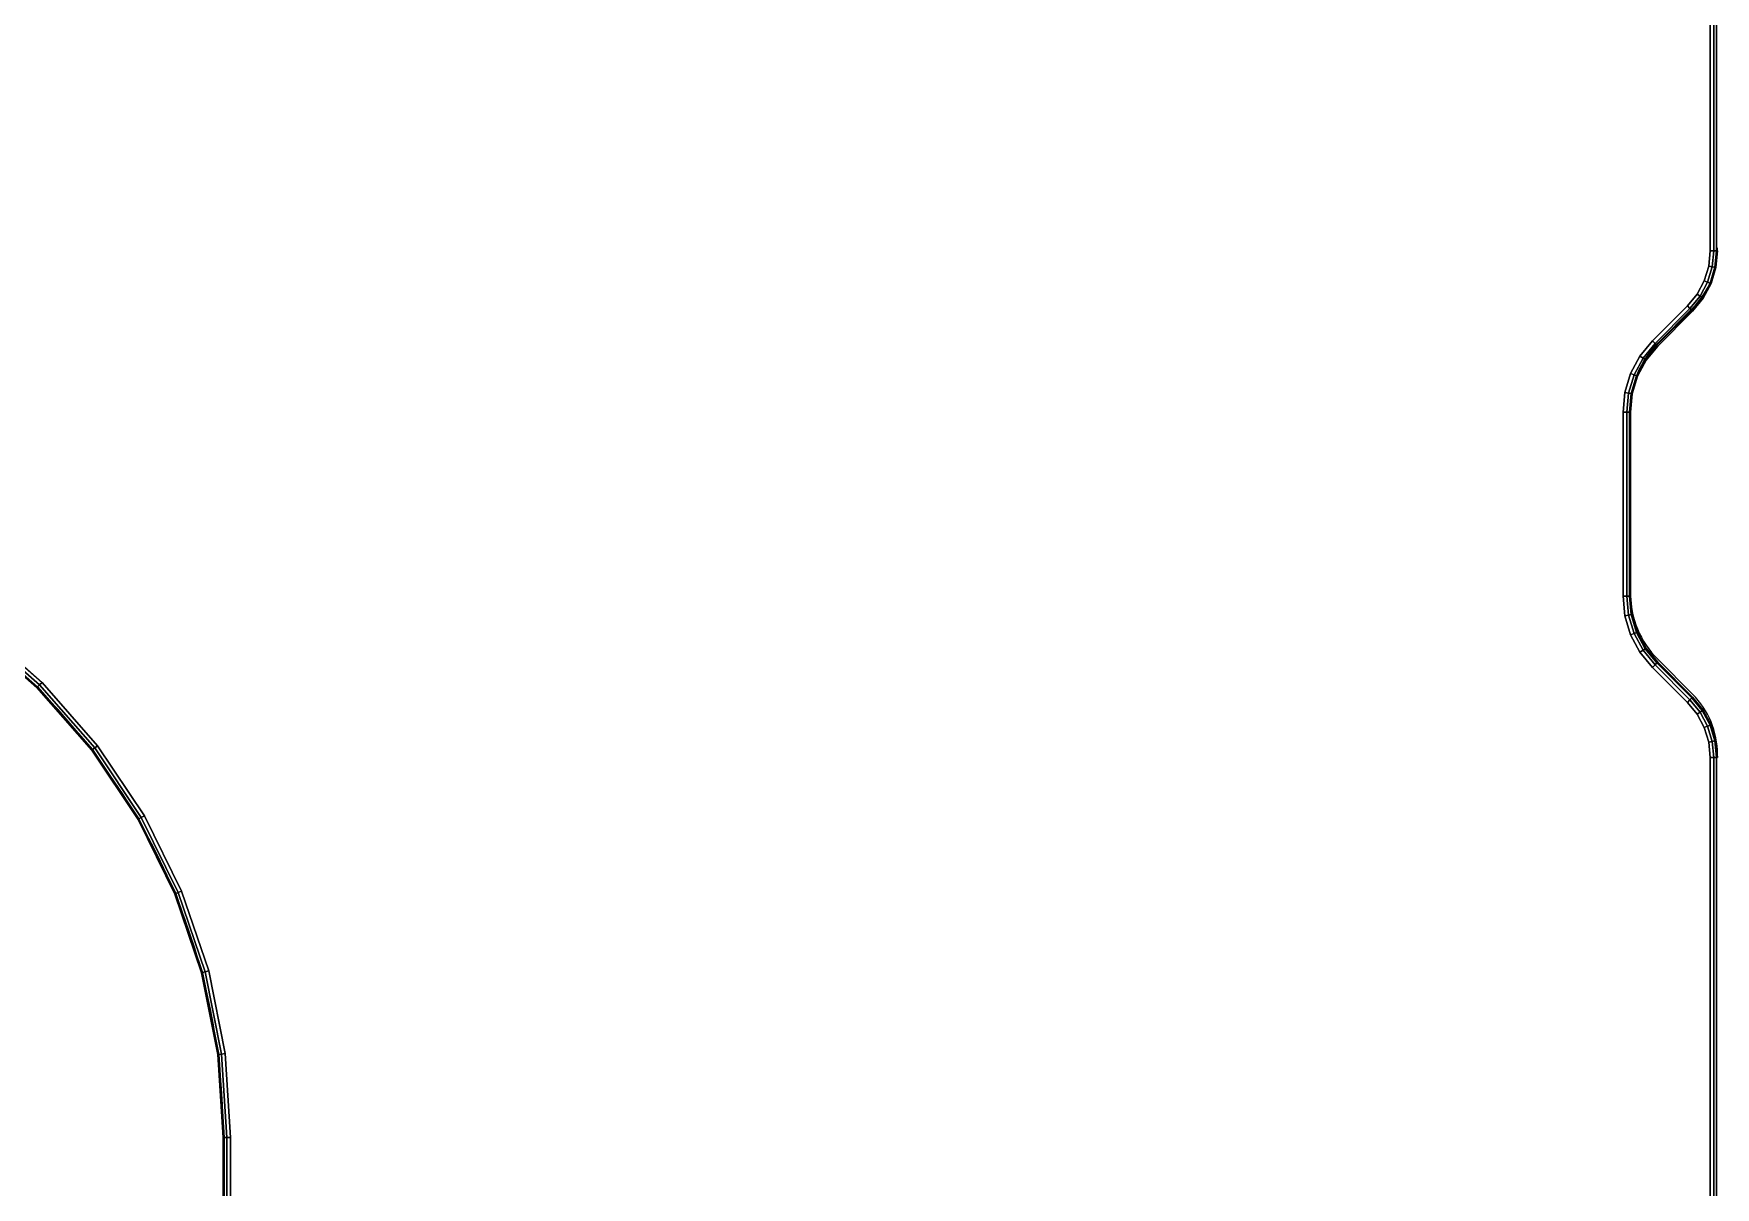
# Model space of a CAD drawing. Extents: x -170 to 1783, y -20 to 1205.
# Drawn here: x 142.87 to 169.88, y 722.24 to 740.77 of the extents above; entities that cross this region are included whole.
import ezdxf

# ---------------------------------------------------------------- set-up
doc = ezdxf.new("R2010")
doc.units = 0
doc.header["$LTSCALE"] = 96
doc.header["$MEASUREMENT"] = 0
for name, color, linetype in [('A-FURN-3-WKSF-TOP', 7, 'Continuous'), ('A-FURN-3-WKSF-TRIM', 7, 'Continuous'), ('A-FURN-P-WKSF', 7, 'Continuous'), ('MAIN_WKSURF', 7, 'Continuous')]:
    doc.layers.add(name, color=color, linetype=linetype)

# ---------------------------------------------------------------- blocks, each defined once
blk = doc.blocks.new('EC-WYC-46-2424-T')
at = {"layer": 'A-FURN-3-WKSF-TOP', "color": 60, "linetype": 'Continuous'}
for points, invisible_edges in [([(46.632, -0.118, 27.75), (13.78, -23.882, 27.75), (15.129, -23.97, 27.75), (16.456, -24.234, 27.75)], 9), ([(46.632, -0.118, 27.75), (28.067, -0.118, 27.75), (27.823, -0.142, 27.75), (13.78, -23.882, 27.75)], 12), ([(46.632, -0.118, 29), (13.78, -23.882, 29), (27.823, -0.142, 29), (28.067, -0.118, 29)], 3), ([(46.632, -0.118, 29), (16.456, -24.234, 29), (15.129, -23.97, 29), (13.78, -23.882, 29)], 9), ([(27.372, -0.329, 27.75), (13.78, -23.882, 27.75), (27.823, -0.142, 27.75), (27.588, -0.213, 27.75)], 3), ([(27.372, -0.329, 29), (27.588, -0.213, 29), (27.823, -0.142, 29), (13.78, -23.882, 29)], 12), ([(18.949, -25.267, 27.75), (46.632, -0.118, 27.75), (16.456, -24.234, 27.75), (17.736, -24.669, 27.75)], 3), ([(18.949, -25.267, 29), (17.736, -24.669, 29), (16.456, -24.234, 29), (46.632, -0.118, 29)], 12), ([(46.632, -0.118, 27.75), (18.949, -25.267, 27.75), (20.073, -26.018, 27.75), (21.09, -26.91, 27.75)], 9), ([(46.632, -0.118, 29), (21.09, -26.91, 29), (20.073, -26.018, 29), (18.949, -25.267, 29)], 9), ([(21.09, -26.91, 27.75), (47.257, -0.285, 27.75), (46.956, -0.161, 27.75), (46.632, -0.118, 27.75)], 9), ([(21.09, -26.91, 29), (46.632, -0.118, 29), (46.956, -0.161, 29), (47.257, -0.285, 29)], 9), ([(13.78, -23.882, 27.75), (27.372, -0.329, 27.75), (27.183, -0.484, 27.75), (26.623, -1.044, 27.75)], 9), ([(13.78, -23.882, 29), (26.623, -1.044, 29), (27.183, -0.484, 29), (27.372, -0.329, 29)], 9), ([(13.78, -23.882, 27.75), (21.622, -1.245, 27.75), (21.377, -1.044, 27.75), (20.817, -0.484, 27.75)], 9), ([(13.78, -23.882, 29), (20.817, -0.484, 29), (21.377, -1.044, 29), (21.622, -1.245, 29)], 9), ([(47.257, -0.285, 27.75), (21.09, -26.91, 27.75), (47.715, -0.743, 27.75), (47.516, -0.484, 27.75)], 3), ([(47.257, -0.285, 29), (47.516, -0.484, 29), (47.715, -0.743, 29), (21.09, -26.91, 29)], 12), ([(21.09, -26.91, 27.75), (47.882, -1.368, 27.75), (47.839, -1.044, 27.75), (47.715, -0.743, 27.75)], 9), ([(21.09, -26.91, 29), (47.715, -0.743, 29), (47.839, -1.044, 29), (47.882, -1.368, 29)], 9), ([(26.098, -1.395, 27.75), (13.78, -23.882, 27.75), (26.623, -1.044, 27.75), (26.378, -1.245, 27.75)], 3), ([(26.098, -1.395, 29), (26.378, -1.245, 29), (26.623, -1.044, 29), (13.78, -23.882, 29)], 12), ([(21.622, -1.245, 27.75), (13.78, -23.882, 27.75), (22.206, -1.487, 27.75), (21.902, -1.395, 27.75)], 3), ([(21.622, -1.245, 29), (21.902, -1.395, 29), (22.206, -1.487, 29), (13.78, -23.882, 29)], 12), ([(13.78, -23.882, 27.75), (26.098, -1.395, 27.75), (25.794, -1.487, 27.75), (25.479, -1.518, 27.75)], 9), ([(13.78, -23.882, 29), (25.479, -1.518, 29), (25.794, -1.487, 29), (26.098, -1.395, 29)], 9), ([(25.479, -1.518, 27.75), (22.521, -1.518, 27.75), (22.206, -1.487, 27.75), (13.78, -23.882, 27.75)], 12), ([(25.479, -1.518, 29), (13.78, -23.882, 29), (22.206, -1.487, 29), (22.521, -1.518, 29)], 3), ([(47.882, -1.368, 27.75), (21.09, -26.91, 27.75), (21.982, -27.927, 27.75), (22.733, -29.051, 27.75)], 9), ([(47.882, -1.368, 29), (22.733, -29.051, 29), (21.982, -27.927, 29), (21.09, -26.91, 29)], 9), ([(22.733, -29.051, 27.75), (23.331, -30.264, 27.75), (23.766, -31.544, 27.75), (47.882, -1.368, 27.75)], 12), ([(22.733, -29.051, 29), (47.882, -1.368, 29), (23.766, -31.544, 29), (23.331, -30.264, 29)], 3), ([(47.882, -1.368, 27.75), (23.766, -31.544, 27.75), (24.03, -32.871, 27.75), (24.118, -34.22, 27.75)], 9), ([(47.882, -1.368, 29), (24.118, -34.22, 29), (24.03, -32.871, 29), (23.766, -31.544, 29)], 9), ([(47.882, -1.368, 27.75), (24.118, -34.22, 27.75), (47.858, -20.225, 27.75), (47.882, -19.981, 27.75)], 3), ([(47.882, -1.368, 29), (47.882, -19.981, 29), (47.858, -20.225, 29), (24.118, -34.22, 29)], 12), ([(47.671, -20.676, 27.75), (47.787, -20.46, 27.75), (47.858, -20.225, 27.75), (24.118, -34.22, 27.75)], 12), ([(47.671, -20.676, 29), (24.118, -34.22, 29), (47.858, -20.225, 29), (47.787, -20.46, 29)], 3), ([(24.118, -34.22, 27.75), (46.956, -21.425, 27.75), (47.516, -20.865, 27.75), (47.671, -20.676, 27.75)], 9), ([(24.118, -34.22, 29), (47.671, -20.676, 29), (47.516, -20.865, 29), (46.956, -21.425, 29)], 9), ([(46.605, -21.95, 27.75), (46.755, -21.67, 27.75), (46.956, -21.425, 27.75), (24.118, -34.22, 27.75)], 12), ([(46.605, -21.95, 29), (24.118, -34.22, 29), (46.956, -21.425, 29), (46.755, -21.67, 29)], 3), ([(24.118, -34.22, 27.75), (46.482, -22.569, 27.75), (46.513, -22.254, 27.75), (46.605, -21.95, 27.75)], 9), ([(24.118, -34.22, 29), (46.605, -21.95, 29), (46.513, -22.254, 29), (46.482, -22.569, 29)], 9), ([(46.482, -22.569, 27.75), (24.118, -34.22, 27.75), (46.513, -25.842, 27.75), (46.482, -25.527, 27.75)], 3), ([(46.482, -22.569, 29), (46.482, -25.527, 29), (46.513, -25.842, 29), (24.118, -34.22, 29)], 12), ([(46.755, -26.426, 27.75), (46.605, -26.146, 27.75), (46.513, -25.842, 27.75), (24.118, -34.22, 27.75)], 12), ([(46.755, -26.426, 29), (24.118, -34.22, 29), (46.513, -25.842, 29), (46.605, -26.146, 29)], 3), ([(24.118, -34.22, 27.75), (47.516, -27.231, 27.75), (46.956, -26.671, 27.75), (46.755, -26.426, 27.75)], 9), ([(24.118, -34.22, 29), (46.755, -26.426, 29), (46.956, -26.671, 29), (47.516, -27.231, 29)], 9), ([(47.787, -27.636, 27.75), (47.671, -27.42, 27.75), (47.516, -27.231, 27.75), (24.118, -34.22, 27.75)], 12), ([(47.787, -27.636, 29), (24.118, -34.22, 29), (47.516, -27.231, 29), (47.671, -27.42, 29)], 3), ([(24.118, -34.22, 27.75), (47.882, -28.115, 27.75), (47.858, -27.871, 27.75), (47.787, -27.636, 27.75)], 9), ([(24.118, -34.22, 29), (47.787, -27.636, 29), (47.858, -27.871, 29), (47.882, -28.115, 29)], 9), ([(47.882, -28.115, 27.75), (24.118, -34.22, 27.75), (24.118, -70.632, 27.75), (47.882, -70.632, 27.75)], 5), ([(47.882, -28.115, 29), (47.882, -70.632, 29), (24.118, -70.632, 29), (24.118, -34.22, 29)], 10)]:
    blk.add_3dface(points, dxfattribs=dict(at, invisible_edges=invisible_edges))
at = {"layer": 'A-FURN-3-WKSF-TRIM', "color": 40, "linetype": 'Continuous'}
for points in [[(47.882, -1.368, 29), (47.941, -1.368, 28.984), (47.941, -19.981, 28.984), (47.882, -19.981, 29)], [(47.941, -1.368, 27.766), (47.882, -1.368, 27.75), (47.882, -19.981, 27.75), (47.941, -19.981, 27.766)], [(47.941, -1.368, 28.984), (47.984, -1.368, 28.941), (47.984, -19.981, 28.941), (47.941, -19.981, 28.984)], [(47.984, -1.368, 27.809), (47.941, -1.368, 27.766), (47.941, -19.981, 27.766), (47.984, -19.981, 27.809)], [(47.858, -20.225, 27.75), (47.916, -20.237, 27.766), (47.941, -19.981, 27.766), (47.882, -19.981, 27.75)], [(47.916, -20.237, 28.984), (47.858, -20.225, 29), (47.882, -19.981, 29), (47.941, -19.981, 28.984)], [(47.916, -20.237, 27.766), (47.958, -20.245, 27.809), (47.984, -19.981, 27.809), (47.941, -19.981, 27.766)], [(47.958, -20.245, 28.941), (47.916, -20.237, 28.984), (47.941, -19.981, 28.984), (47.984, -19.981, 28.941)], [(47.958, -20.245, 27.809), (47.974, -20.248, 27.868), (48, -19.981, 27.868), (47.984, -19.981, 27.809)], [(47.974, -20.248, 28.882), (47.958, -20.245, 28.941), (47.984, -19.981, 28.941), (48, -19.981, 28.882)], [(47.787, -20.46, 27.75), (47.841, -20.482, 27.766), (47.916, -20.237, 27.766), (47.858, -20.225, 27.75)], [(47.841, -20.482, 28.984), (47.787, -20.46, 29), (47.858, -20.225, 29), (47.916, -20.237, 28.984)], [(47.841, -20.482, 27.766), (47.881, -20.499, 27.809), (47.958, -20.245, 27.809), (47.916, -20.237, 27.766)], [(47.881, -20.499, 28.941), (47.841, -20.482, 28.984), (47.916, -20.237, 28.984), (47.958, -20.245, 28.941)], [(47.881, -20.499, 27.809), (47.896, -20.505, 27.868), (47.974, -20.248, 27.868), (47.958, -20.245, 27.809)], [(47.896, -20.505, 28.882), (47.881, -20.499, 28.941), (47.958, -20.245, 28.941), (47.974, -20.248, 28.882)], [(47.896, -20.505, 27.868), (47.896, -20.505, 28.882), (47.974, -20.248, 28.882), (47.974, -20.248, 27.868)], [(47.671, -20.676, 27.75), (47.72, -20.709, 27.766), (47.841, -20.482, 27.766), (47.787, -20.46, 27.75)], [(47.72, -20.709, 28.984), (47.671, -20.676, 29), (47.787, -20.46, 29), (47.841, -20.482, 28.984)], [(47.72, -20.709, 27.766), (47.756, -20.733, 27.809), (47.881, -20.499, 27.809), (47.841, -20.482, 27.766)], [(47.756, -20.733, 28.941), (47.72, -20.709, 28.984), (47.841, -20.482, 28.984), (47.881, -20.499, 28.941)], [(47.756, -20.733, 27.809), (47.769, -20.741, 27.868), (47.896, -20.505, 27.868), (47.881, -20.499, 27.809)], [(47.769, -20.741, 28.882), (47.756, -20.733, 28.941), (47.881, -20.499, 28.941), (47.896, -20.505, 28.882)], [(47.769, -20.741, 27.868), (47.769, -20.741, 28.882), (47.896, -20.505, 28.882), (47.896, -20.505, 27.868)], [(47.516, -20.865, 27.75), (47.558, -20.907, 27.766), (47.72, -20.709, 27.766), (47.671, -20.676, 27.75)], [(47.558, -20.907, 28.984), (47.516, -20.865, 29), (47.671, -20.676, 29), (47.72, -20.709, 28.984)], [(47.558, -20.907, 27.766), (47.588, -20.937, 27.809), (47.756, -20.733, 27.809), (47.72, -20.709, 27.766)], [(47.588, -20.937, 28.941), (47.558, -20.907, 28.984), (47.72, -20.709, 28.984), (47.756, -20.733, 28.941)], [(47.588, -20.937, 27.809), (47.599, -20.949, 27.868), (47.769, -20.741, 27.868), (47.756, -20.733, 27.809)], [(47.599, -20.949, 28.882), (47.588, -20.937, 28.941), (47.756, -20.733, 28.941), (47.769, -20.741, 28.882)], [(47.599, -20.949, 27.868), (47.599, -20.949, 28.882), (47.769, -20.741, 28.882), (47.769, -20.741, 27.868)], [(47.516, -20.865, 29), (47.558, -20.907, 28.984), (46.998, -21.467, 28.984), (46.956, -21.425, 29)], [(47.558, -20.907, 27.766), (47.516, -20.865, 27.75), (46.956, -21.425, 27.75), (46.998, -21.467, 27.766)], [(47.558, -20.907, 28.984), (47.588, -20.937, 28.941), (47.028, -21.497, 28.941), (46.998, -21.467, 28.984)], [(47.588, -20.937, 27.809), (47.558, -20.907, 27.766), (46.998, -21.467, 27.766), (47.028, -21.497, 27.809)], [(47.588, -20.937, 28.941), (47.599, -20.949, 28.882), (47.039, -21.509, 28.882), (47.028, -21.497, 28.941)], [(47.599, -20.949, 27.868), (47.588, -20.937, 27.809), (47.028, -21.497, 27.809), (47.039, -21.509, 27.868)], [(47.599, -20.949, 28.882), (47.599, -20.949, 27.868), (47.039, -21.509, 27.868), (47.039, -21.509, 28.882)], [(46.755, -21.67, 27.75), (46.804, -21.703, 27.766), (46.998, -21.467, 27.766), (46.956, -21.425, 27.75)], [(46.804, -21.703, 28.984), (46.755, -21.67, 29), (46.956, -21.425, 29), (46.998, -21.467, 28.984)], [(46.804, -21.703, 27.766), (46.84, -21.727, 27.809), (47.028, -21.497, 27.809), (46.998, -21.467, 27.766)], [(46.84, -21.727, 28.941), (46.804, -21.703, 28.984), (46.998, -21.467, 28.984), (47.028, -21.497, 28.941)], [(46.84, -21.727, 27.809), (46.853, -21.736, 27.868), (47.039, -21.509, 27.868), (47.028, -21.497, 27.809)], [(46.853, -21.736, 28.882), (46.84, -21.727, 28.941), (47.028, -21.497, 28.941), (47.039, -21.509, 28.882)], [(46.853, -21.736, 27.868), (46.853, -21.736, 28.882), (47.039, -21.509, 28.882), (47.039, -21.509, 27.868)], [(46.605, -21.95, 27.75), (46.66, -21.973, 27.766), (46.804, -21.703, 27.766), (46.755, -21.67, 27.75)], [(46.66, -21.973, 28.984), (46.605, -21.95, 29), (46.755, -21.67, 29), (46.804, -21.703, 28.984)], [(46.66, -21.973, 27.766), (46.7, -21.989, 27.809), (46.84, -21.727, 27.809), (46.804, -21.703, 27.766)], [(46.7, -21.989, 28.941), (46.66, -21.973, 28.984), (46.804, -21.703, 28.984), (46.84, -21.727, 28.941)], [(46.7, -21.989, 27.809), (46.714, -21.995, 27.868), (46.853, -21.736, 27.868), (46.84, -21.727, 27.809)], [(46.714, -21.995, 28.882), (46.7, -21.989, 28.941), (46.84, -21.727, 28.941), (46.853, -21.736, 28.882)], [(46.714, -21.995, 27.868), (46.714, -21.995, 28.882), (46.853, -21.736, 28.882), (46.853, -21.736, 27.868)], [(46.513, -22.254, 27.75), (46.571, -22.265, 27.766), (46.66, -21.973, 27.766), (46.605, -21.95, 27.75)], [(46.571, -22.265, 28.984), (46.513, -22.254, 29), (46.605, -21.95, 29), (46.66, -21.973, 28.984)], [(46.571, -22.265, 27.766), (46.613, -22.274, 27.809), (46.7, -21.989, 27.809), (46.66, -21.973, 27.766)], [(46.613, -22.274, 28.941), (46.571, -22.265, 28.984), (46.66, -21.973, 28.984), (46.7, -21.989, 28.941)], [(46.613, -22.274, 27.809), (46.629, -22.277, 27.868), (46.714, -21.995, 27.868), (46.7, -21.989, 27.809)], [(46.629, -22.277, 28.882), (46.613, -22.274, 28.941), (46.7, -21.989, 28.941), (46.714, -21.995, 28.882)], [(46.629, -22.277, 27.868), (46.629, -22.277, 28.882), (46.714, -21.995, 28.882), (46.714, -21.995, 27.868)], [(46.482, -22.569, 27.75), (46.541, -22.569, 27.766), (46.571, -22.265, 27.766), (46.513, -22.254, 27.75)], [(46.541, -22.569, 28.984), (46.482, -22.569, 29), (46.513, -22.254, 29), (46.571, -22.265, 28.984)], [(46.541, -22.569, 27.766), (46.584, -22.569, 27.809), (46.613, -22.274, 27.809), (46.571, -22.265, 27.766)], [(46.584, -22.569, 28.941), (46.541, -22.569, 28.984), (46.571, -22.265, 28.984), (46.613, -22.274, 28.941)], [(46.584, -22.569, 27.809), (46.6, -22.569, 27.868), (46.629, -22.277, 27.868), (46.613, -22.274, 27.809)], [(46.6, -22.569, 28.882), (46.584, -22.569, 28.941), (46.613, -22.274, 28.941), (46.629, -22.277, 28.882)], [(46.6, -22.569, 27.868), (46.6, -22.569, 28.882), (46.629, -22.277, 28.882), (46.629, -22.277, 27.868)], [(46.482, -22.569, 29), (46.541, -22.569, 28.984), (46.541, -25.527, 28.984), (46.482, -25.527, 29)], [(46.541, -22.569, 27.766), (46.482, -22.569, 27.75), (46.482, -25.527, 27.75), (46.541, -25.527, 27.766)], [(46.541, -22.569, 28.984), (46.584, -22.569, 28.941), (46.584, -25.527, 28.941), (46.541, -25.527, 28.984)], [(46.584, -22.569, 27.809), (46.541, -22.569, 27.766), (46.541, -25.527, 27.766), (46.584, -25.527, 27.809)], [(46.584, -22.569, 28.941), (46.6, -22.569, 28.882), (46.6, -25.527, 28.882), (46.584, -25.527, 28.941)], [(46.6, -22.569, 27.868), (46.584, -22.569, 27.809), (46.584, -25.527, 27.809), (46.6, -25.527, 27.868)], [(46.6, -22.569, 28.882), (46.6, -22.569, 27.868), (46.6, -25.527, 27.868), (46.6, -25.527, 28.882)], [(46.513, -25.842, 27.75), (46.571, -25.831, 27.766), (46.541, -25.527, 27.766), (46.482, -25.527, 27.75)], [(46.571, -25.831, 28.984), (46.513, -25.842, 29), (46.482, -25.527, 29), (46.541, -25.527, 28.984)], [(46.571, -25.831, 27.766), (46.613, -25.822, 27.809), (46.584, -25.527, 27.809), (46.541, -25.527, 27.766)], [(46.613, -25.822, 28.941), (46.571, -25.831, 28.984), (46.541, -25.527, 28.984), (46.584, -25.527, 28.941)], [(46.613, -25.822, 27.809), (46.629, -25.819, 27.868), (46.6, -25.527, 27.868), (46.584, -25.527, 27.809)], [(46.629, -25.819, 28.882), (46.613, -25.822, 28.941), (46.584, -25.527, 28.941), (46.6, -25.527, 28.882)], [(46.629, -25.819, 27.868), (46.629, -25.819, 28.882), (46.6, -25.527, 28.882), (46.6, -25.527, 27.868)], [(46.605, -26.146, 27.75), (46.66, -26.123, 27.766), (46.571, -25.831, 27.766), (46.513, -25.842, 27.75)], [(46.66, -26.123, 28.984), (46.605, -26.146, 29), (46.513, -25.842, 29), (46.571, -25.831, 28.984)], [(46.66, -26.123, 27.766), (46.7, -26.107, 27.809), (46.613, -25.822, 27.809), (46.571, -25.831, 27.766)], [(46.7, -26.107, 28.941), (46.66, -26.123, 28.984), (46.571, -25.831, 28.984), (46.613, -25.822, 28.941)], [(46.7, -26.107, 27.809), (46.714, -26.101, 27.868), (46.629, -25.819, 27.868), (46.613, -25.822, 27.809)], [(46.714, -26.101, 28.882), (46.7, -26.107, 28.941), (46.613, -25.822, 28.941), (46.629, -25.819, 28.882)], [(46.714, -26.101, 27.868), (46.714, -26.101, 28.882), (46.629, -25.819, 28.882), (46.629, -25.819, 27.868)], [(21.007, -26.993, 27.868), (21.018, -26.982, 27.809), (20.011, -26.099, 27.809), (20.002, -26.112, 27.868)], [(21.018, -26.982, 28.941), (21.007, -26.993, 28.882), (20.002, -26.112, 28.882), (20.011, -26.099, 28.941)], [(21.018, -26.982, 27.809), (21.048, -26.952, 27.766), (20.037, -26.065, 27.766), (20.011, -26.099, 27.809)], [(21.048, -26.952, 28.984), (21.018, -26.982, 28.941), (20.011, -26.099, 28.941), (20.037, -26.065, 28.984)], [(21.048, -26.952, 27.766), (21.09, -26.91, 27.75), (20.073, -26.018, 27.75), (20.037, -26.065, 27.766)], [(21.09, -26.91, 29), (21.048, -26.952, 28.984), (20.037, -26.065, 28.984), (20.073, -26.018, 29)], [(46.755, -26.426, 27.75), (46.804, -26.393, 27.766), (46.66, -26.123, 27.766), (46.605, -26.146, 27.75)], [(46.804, -26.393, 28.984), (46.755, -26.426, 29), (46.605, -26.146, 29), (46.66, -26.123, 28.984)], [(46.804, -26.393, 27.766), (46.84, -26.369, 27.809), (46.7, -26.107, 27.809), (46.66, -26.123, 27.766)], [(46.84, -26.369, 28.941), (46.804, -26.393, 28.984), (46.66, -26.123, 28.984), (46.7, -26.107, 28.941)], [(46.84, -26.369, 27.809), (46.853, -26.36, 27.868), (46.714, -26.101, 27.868), (46.7, -26.107, 27.809)], [(46.853, -26.36, 28.882), (46.84, -26.369, 28.941), (46.7, -26.107, 28.941), (46.714, -26.101, 28.882)], [(46.853, -26.36, 27.868), (46.853, -26.36, 28.882), (46.714, -26.101, 28.882), (46.714, -26.101, 27.868)], [(46.956, -26.671, 27.75), (46.998, -26.629, 27.766), (46.804, -26.393, 27.766), (46.755, -26.426, 27.75)], [(46.998, -26.629, 28.984), (46.956, -26.671, 29), (46.755, -26.426, 29), (46.804, -26.393, 28.984)], [(46.998, -26.629, 27.766), (47.028, -26.599, 27.809), (46.84, -26.369, 27.809), (46.804, -26.393, 27.766)], [(47.028, -26.599, 28.941), (46.998, -26.629, 28.984), (46.804, -26.393, 28.984), (46.84, -26.369, 28.941)], [(47.028, -26.599, 27.809), (47.039, -26.587, 27.868), (46.853, -26.36, 27.868), (46.84, -26.369, 27.809)], [(47.039, -26.587, 28.882), (47.028, -26.599, 28.941), (46.84, -26.369, 28.941), (46.853, -26.36, 28.882)], [(47.039, -26.587, 27.868), (47.039, -26.587, 28.882), (46.853, -26.36, 28.882), (46.853, -26.36, 27.868)], [(46.956, -26.671, 29), (46.998, -26.629, 28.984), (47.558, -27.189, 28.984), (47.516, -27.231, 29)], [(46.998, -26.629, 27.766), (46.956, -26.671, 27.75), (47.516, -27.231, 27.75), (47.558, -27.189, 27.766)], [(46.998, -26.629, 28.984), (47.028, -26.599, 28.941), (47.588, -27.159, 28.941), (47.558, -27.189, 28.984)], [(47.028, -26.599, 27.809), (46.998, -26.629, 27.766), (47.558, -27.189, 27.766), (47.588, -27.159, 27.809)], [(47.028, -26.599, 28.941), (47.039, -26.587, 28.882), (47.599, -27.147, 28.882), (47.588, -27.159, 28.941)], [(47.039, -26.587, 27.868), (47.028, -26.599, 27.809), (47.588, -27.159, 27.809), (47.599, -27.147, 27.868)], [(47.039, -26.587, 28.882), (47.039, -26.587, 27.868), (47.599, -27.147, 27.868), (47.599, -27.147, 28.882)], [(21.888, -27.998, 27.868), (21.901, -27.989, 27.809), (21.018, -26.982, 27.809), (21.007, -26.993, 27.868)], [(21.901, -27.989, 28.941), (21.888, -27.998, 28.882), (21.007, -26.993, 28.882), (21.018, -26.982, 28.941)], [(21.901, -27.989, 27.809), (21.935, -27.963, 27.766), (21.048, -26.952, 27.766), (21.018, -26.982, 27.809)], [(21.935, -27.963, 28.984), (21.901, -27.989, 28.941), (21.018, -26.982, 28.941), (21.048, -26.952, 28.984)], [(21.935, -27.963, 27.766), (21.982, -27.927, 27.75), (21.09, -26.91, 27.75), (21.048, -26.952, 27.766)], [(21.982, -27.927, 29), (21.935, -27.963, 28.984), (21.048, -26.952, 28.984), (21.09, -26.91, 29)], [(47.671, -27.42, 27.75), (47.72, -27.387, 27.766), (47.558, -27.189, 27.766), (47.516, -27.231, 27.75)], [(47.72, -27.387, 28.984), (47.671, -27.42, 29), (47.516, -27.231, 29), (47.558, -27.189, 28.984)], [(47.72, -27.387, 27.766), (47.756, -27.363, 27.809), (47.588, -27.159, 27.809), (47.558, -27.189, 27.766)], [(47.756, -27.363, 28.941), (47.72, -27.387, 28.984), (47.558, -27.189, 28.984), (47.588, -27.159, 28.941)], [(47.756, -27.363, 27.809), (47.769, -27.355, 27.868), (47.599, -27.147, 27.868), (47.588, -27.159, 27.809)], [(47.769, -27.355, 28.882), (47.756, -27.363, 28.941), (47.588, -27.159, 28.941), (47.599, -27.147, 28.882)], [(47.769, -27.355, 27.868), (47.769, -27.355, 28.882), (47.599, -27.147, 28.882), (47.599, -27.147, 27.868)], [(47.787, -27.636, 27.75), (47.841, -27.614, 27.766), (47.72, -27.387, 27.766), (47.671, -27.42, 27.75)], [(47.841, -27.614, 28.984), (47.787, -27.636, 29), (47.671, -27.42, 29), (47.72, -27.387, 28.984)], [(47.841, -27.614, 27.766), (47.881, -27.597, 27.809), (47.756, -27.363, 27.809), (47.72, -27.387, 27.766)], [(47.881, -27.597, 28.941), (47.841, -27.614, 28.984), (47.72, -27.387, 28.984), (47.756, -27.363, 28.941)], [(47.881, -27.597, 27.809), (47.896, -27.591, 27.868), (47.769, -27.355, 27.868), (47.756, -27.363, 27.809)], [(47.896, -27.591, 28.882), (47.881, -27.597, 28.941), (47.756, -27.363, 28.941), (47.769, -27.355, 28.882)], [(47.896, -27.591, 27.868), (47.896, -27.591, 28.882), (47.769, -27.355, 28.882), (47.769, -27.355, 27.868)], [(47.858, -27.871, 27.75), (47.916, -27.859, 27.766), (47.841, -27.614, 27.766), (47.787, -27.636, 27.75)], [(47.916, -27.859, 28.984), (47.858, -27.871, 29), (47.787, -27.636, 29), (47.841, -27.614, 28.984)], [(47.916, -27.859, 27.766), (47.958, -27.851, 27.809), (47.881, -27.597, 27.809), (47.841, -27.614, 27.766)], [(47.958, -27.851, 28.941), (47.916, -27.859, 28.984), (47.841, -27.614, 28.984), (47.881, -27.597, 28.941)], [(47.958, -27.851, 27.809), (47.974, -27.848, 27.868), (47.896, -27.591, 27.868), (47.881, -27.597, 27.809)], [(47.974, -27.848, 28.882), (47.958, -27.851, 28.941), (47.881, -27.597, 28.941), (47.896, -27.591, 28.882)], [(47.974, -27.848, 27.868), (47.974, -27.848, 28.882), (47.896, -27.591, 28.882), (47.896, -27.591, 27.868)], [(22.631, -29.11, 27.868), (22.644, -29.102, 27.809), (21.901, -27.989, 27.809), (21.888, -27.998, 27.868)], [(22.644, -29.102, 28.941), (22.631, -29.11, 28.882), (21.888, -27.998, 28.882), (21.901, -27.989, 28.941)], [(22.644, -29.102, 27.809), (22.682, -29.08, 27.766), (21.935, -27.963, 27.766), (21.901, -27.989, 27.809)], [(22.682, -29.08, 28.984), (22.644, -29.102, 28.941), (21.901, -27.989, 28.941), (21.935, -27.963, 28.984)], [(22.682, -29.08, 27.766), (22.733, -29.051, 27.75), (21.982, -27.927, 27.75), (21.935, -27.963, 27.766)], [(22.733, -29.051, 29), (22.682, -29.08, 28.984), (21.935, -27.963, 28.984), (21.982, -27.927, 29)], [(47.882, -28.115, 27.75), (47.941, -28.115, 27.766), (47.916, -27.859, 27.766), (47.858, -27.871, 27.75)], [(47.941, -28.115, 28.984), (47.882, -28.115, 29), (47.858, -27.871, 29), (47.916, -27.859, 28.984)], [(47.941, -28.115, 27.766), (47.984, -28.115, 27.809), (47.958, -27.851, 27.809), (47.916, -27.859, 27.766)], [(47.984, -28.115, 28.941), (47.941, -28.115, 28.984), (47.916, -27.859, 28.984), (47.958, -27.851, 28.941)], [(47.984, -28.115, 27.809), (48, -28.115, 27.868), (47.974, -27.848, 27.868), (47.958, -27.851, 27.809)], [(48, -28.115, 28.882), (47.984, -28.115, 28.941), (47.958, -27.851, 28.941), (47.974, -27.848, 28.882)], [(47.882, -28.115, 29), (47.941, -28.115, 28.984), (47.941, -70.632, 28.984), (47.882, -70.632, 29)], [(47.941, -28.115, 27.766), (47.882, -28.115, 27.75), (47.882, -70.632, 27.75), (47.941, -70.632, 27.766)], [(47.941, -28.115, 28.984), (47.984, -28.115, 28.941), (47.984, -70.632, 28.941), (47.941, -70.632, 28.984)], [(47.984, -28.115, 27.809), (47.941, -28.115, 27.766), (47.941, -70.632, 27.766), (47.984, -70.632, 27.809)], [(23.222, -30.309, 27.868), (23.237, -30.303, 27.809), (22.644, -29.102, 27.809), (22.631, -29.11, 27.868)], [(23.237, -30.303, 28.941), (23.222, -30.309, 28.882), (22.631, -29.11, 28.882), (22.644, -29.102, 28.941)], [(23.237, -30.303, 27.809), (23.277, -30.286, 27.766), (22.682, -29.08, 27.766), (22.644, -29.102, 27.809)], [(23.277, -30.286, 28.984), (23.237, -30.303, 28.941), (22.644, -29.102, 28.941), (22.682, -29.08, 28.984)], [(23.277, -30.286, 27.766), (23.331, -30.264, 27.75), (22.733, -29.051, 27.75), (22.682, -29.08, 27.766)], [(23.331, -30.264, 29), (23.277, -30.286, 28.984), (22.682, -29.08, 28.984), (22.733, -29.051, 29)], [(23.652, -31.575, 27.868), (23.667, -31.571, 27.809), (23.237, -30.303, 27.809), (23.222, -30.309, 27.868)], [(23.667, -31.571, 28.941), (23.652, -31.575, 28.882), (23.222, -30.309, 28.882), (23.237, -30.303, 28.941)], [(23.667, -31.571, 27.809), (23.709, -31.56, 27.766), (23.277, -30.286, 27.766), (23.237, -30.303, 27.809)], [(23.709, -31.56, 28.984), (23.667, -31.571, 28.941), (23.237, -30.303, 28.941), (23.277, -30.286, 28.984)], [(23.709, -31.56, 27.766), (23.766, -31.544, 27.75), (23.331, -30.264, 27.75), (23.277, -30.286, 27.766)], [(23.766, -31.544, 29), (23.709, -31.56, 28.984), (23.277, -30.286, 28.984), (23.331, -30.264, 29)], [(23.913, -32.886, 27.868), (23.928, -32.884, 27.809), (23.667, -31.571, 27.809), (23.652, -31.575, 27.868)], [(23.928, -32.884, 28.941), (23.913, -32.886, 28.882), (23.652, -31.575, 28.882), (23.667, -31.571, 28.941)], [(23.928, -32.884, 27.809), (23.971, -32.878, 27.766), (23.709, -31.56, 27.766), (23.667, -31.571, 27.809)], [(23.971, -32.878, 28.984), (23.928, -32.884, 28.941), (23.667, -31.571, 28.941), (23.709, -31.56, 28.984)], [(23.971, -32.878, 27.766), (24.03, -32.871, 27.75), (23.766, -31.544, 27.75), (23.709, -31.56, 27.766)], [(24.03, -32.871, 29), (23.971, -32.878, 28.984), (23.709, -31.56, 28.984), (23.766, -31.544, 29)], [(24, -34.22, 27.868), (24.016, -34.22, 27.809), (23.928, -32.884, 27.809), (23.913, -32.886, 27.868)], [(24.016, -34.22, 28.941), (24, -34.22, 28.882), (23.913, -32.886, 28.882), (23.928, -32.884, 28.941)], [(24.016, -34.22, 27.809), (24.059, -34.22, 27.766), (23.971, -32.878, 27.766), (23.928, -32.884, 27.809)], [(24.059, -34.22, 28.984), (24.016, -34.22, 28.941), (23.928, -32.884, 28.941), (23.971, -32.878, 28.984)], [(24.059, -34.22, 27.766), (24.118, -34.22, 27.75), (24.03, -32.871, 27.75), (23.971, -32.878, 27.766)], [(24.118, -34.22, 29), (24.059, -34.22, 28.984), (23.971, -32.878, 28.984), (24.03, -32.871, 29)], [(24.016, -70.632, 28.941), (24, -70.632, 28.882), (24, -34.22, 28.882), (24.016, -34.22, 28.941)], [(24, -70.632, 27.868), (24.016, -70.632, 27.809), (24.016, -34.22, 27.809), (24, -34.22, 27.868)], [(24.059, -70.632, 28.984), (24.016, -70.632, 28.941), (24.016, -34.22, 28.941), (24.059, -34.22, 28.984)], [(24.016, -70.632, 27.809), (24.059, -70.632, 27.766), (24.059, -34.22, 27.766), (24.016, -34.22, 27.809)], [(24.118, -70.632, 29), (24.059, -70.632, 28.984), (24.059, -34.22, 28.984), (24.118, -34.22, 29)], [(24.059, -70.632, 27.766), (24.118, -70.632, 27.75), (24.118, -34.22, 27.75), (24.059, -34.22, 27.766)]]:
    blk.add_3dface(points, dxfattribs=at)
for points, invisible_edges in [([(20.002, -26.112, 28.882), (21.007, -26.993, 28.882), (21.007, -26.993, 27.868), (20.002, -26.112, 27.868)], 10), ([(21.007, -26.993, 28.882), (21.888, -27.998, 28.882), (21.888, -27.998, 27.868), (21.007, -26.993, 27.868)], 10), ([(21.888, -27.998, 28.882), (22.631, -29.11, 28.882), (22.631, -29.11, 27.868), (21.888, -27.998, 27.868)], 10), ([(22.631, -29.11, 28.882), (23.222, -30.309, 28.882), (23.222, -30.309, 27.868), (22.631, -29.11, 27.868)], 10), ([(23.222, -30.309, 28.882), (23.652, -31.575, 28.882), (23.652, -31.575, 27.868), (23.222, -30.309, 27.868)], 10), ([(23.652, -31.575, 28.882), (23.913, -32.886, 28.882), (23.913, -32.886, 27.868), (23.652, -31.575, 27.868)], 10), ([(23.913, -32.886, 28.882), (24, -34.22, 28.882), (24, -34.22, 27.868), (23.913, -32.886, 27.868)], 10), ([(24, -70.632, 28.882), (24, -70.632, 27.868), (24, -34.22, 27.868), (24, -34.22, 28.882)], 4)]:
    blk.add_3dface(points, dxfattribs=dict(at, invisible_edges=invisible_edges))
at = {"layer": 'A-FURN-P-WKSF', "color": 7, "linetype": 'Continuous'}
for p, q in [((47.039, -21.461), (47.599, -20.901)), ((46.6, -22.521), (46.6, -25.479)), ((47.039, -26.539), (47.599, -27.099)), ((24, -70.75), (24, -34.22))]:
    blk.add_line(p, q, dxfattribs=at)
for centre, radius, start, end in [((46.632, -19.933), 1.368, 315, 360), ((48.1, -22.521), 1.5, 135, 180), ((13.78, -34.22), 10.22, 0, 90), ((48.1, -25.479), 1.5, 180, 225), ((46.632, -28.067), 1.368, 0, 45)]:
    blk.add_arc(centre, radius, start, end, dxfattribs=at)

msp = doc.modelspace()

# ---------------------------------------------------------------- block references
at = {"layer": 'MAIN_WKSURF', "color": 47, "linetype": 'Continuous'}
msp.add_blockref('EC-WYC-46-2424-T', (121.91551, 757.26241), dxfattribs=at)

doc.saveas('drawing.dxf')
